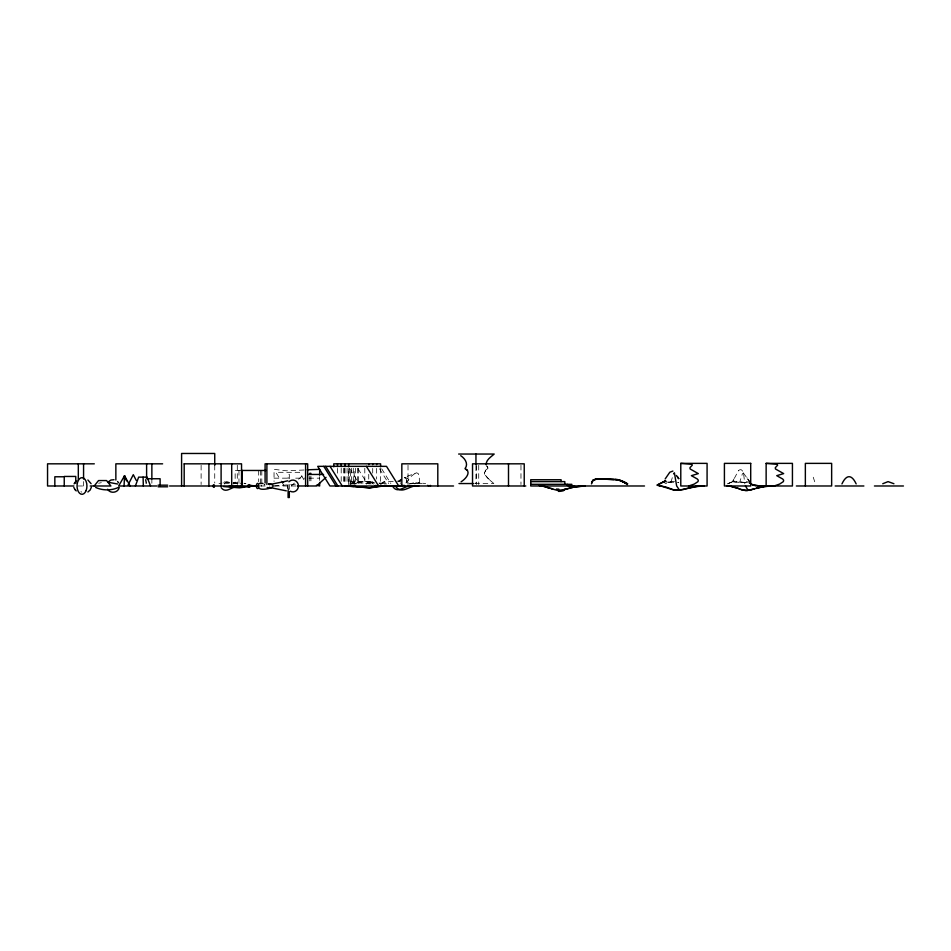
<?xml version="1.0" encoding="UTF-8"?>
<svg xmlns="http://www.w3.org/2000/svg" width="951" height="951" viewBox="0 0 951 951"><rect width="100%" height="100%" fill="white"/><g stroke="black" fill="none" stroke-linecap="round" stroke-linejoin="round"><path stroke-width="0.71" stroke-dasharray="4.75 3.57" d="M350.634 484.511L350.634 468.261M354.176 484.511L354.176 468.261M488.006 467.916L486.698 465.871C490.276 469.319 483.037 470.519 484.641 474.287M419.462 482.894L419.225 476.094L418.262 473.622L416.645 472.802L404.175 477.473L406.35 479.078L407.147 483.988M352.987 484L353.083 482.026L355.472 484M485.414 471.613L485.272 470.483L487.934 468.415M261.62 486.175L260.966 484.998M371.52 482.264L355.793 481.135L349.932 482.062L350.265 484M670.93 482.228L672.904 475.655M738.654 482.228L739.712 482.181L742.374 473.871L743.432 473.087M484.392 472.992L484.82 472.326M745.287 482.419L732.543 481.753L738.511 470.555M366.337 484.118L368.703 481.729L371.425 484.118M733.899 478.971L732.472 481.563M350.55 484.118L353.427 481.729L373.481 481.729M381.101 484.118L383.526 481.788L393.452 481.563M372.483 483.738L373.446 482.537M405.922 482.894L411.498 476.094L415.599 473.004M400.228 483.477L400.787 482.751M738.618 470.424C744.597 466.073 743.872 481.087 744.895 483.893M373.588 484.118L374.195 483.393M291.232 485.985L294.382 483.096M298.59 479.256L303.856 474.454M732.52 481.491L733.97 480.921M734.006 481.158L733.72 480.98M380.828 483.928L383.835 482.965L384.989 483.881M727.658 483.809L729.358 483.037M727.884 483.702L731.759 482.062M414.6 483.881L419.022 482.728L425.656 483.607M732.805 481.289L733.483 481.04M404.365 477.39L405.114 477.414M729.453 483.001L730.083 482.739M733.328 481.456L732.745 481.681M733.185 481.503L731.414 482.205M232.947 483.881L240.127 482.751M409.025 483.881L414.256 482.728L421.971 483.607M354.996 483.595L356.161 483.156M355.888 483.263L359.549 482.383L352.345 483.702M98.642 483.251L101.317 482.668M410.345 483.869L419.855 482.728M379.009 483.072L380.733 483.881M219.015 483.702L222.035 483.037M349.98 482.038L351.085 481.788L350.051 482.026L352.132 484M349.706 483.702L358.919 482.442L357.802 482.632M224.579 483.774L229.429 483.167M416.693 482.775L415.635 482.87M383.622 482.965L379.247 483.144M295.428 484.225L274.043 485.985M357.267 482.644L370.331 483.893M263.986 484.606L264.996 484.535M304.058 469.996L286.203 470.781L274.043 469.354L274.043 481.468M224.947 482.644L230.463 482.502M264.105 484.986L264.83 484.962M673.653 482.3L669.433 482.121M669.682 482.121L671.275 482.086M669.575 482.193L668.398 482.145M240.187 470.46L235.147 470.46L235.147 483.167M274.043 478.163L289.782 478.163M295.702 478.163L304.807 478.163M308.861 478.163L319.655 478.163M474.739 483.548L493.842 483.548L487.233 477.616L484.368 473.336M77.804 485.985L85.756 485.985M260.396 485.985L267.92 485.985M274.673 485.985L296.046 485.985M358.444 482.466L371.734 483.893M232.995 483.072L240.127 483.536M738.392 482.193L734.85 482.062M744.752 482.383L742.184 482.264M668.779 482.181L666.556 482.086M224.246 481.884L229.845 482.24M226.219 481.979L228.038 482.098M741.459 482.193L742.22 482.264M244.122 483.595L245.762 483.714M405.316 477.438L408.169 478.971L409.287 484.071M365.196 481.337L366.064 481.42M235.408 482.739L233.625 482.561L240.722 483.274M678.206 482.549L678.788 482.692L677.79 482.561M233.126 482.692L238.392 483.429M374.397 482.716L370.759 482.133L372.423 482.419L371.651 482.276M353.427 481.729L355.9 484.118M244.038 483.227L245.905 483.607M384.204 481.741L386.451 484.118M81.786 492.131L80.918 491.631M223.651 482.644L224.769 484M489.931 480.207L491.726 481.777M488.445 478.817L485.01 474.918M743.349 472.98L747.712 478.924L746.927 477.699M748.271 479.791L749.447 481.527M747.938 479.221L749.115 481.111L747.046 477.866M748.057 479.411L749.233 481.242M381.684 468.795L390.837 483.524M379.532 468.795L388.686 483.524M358.063 468.795L367.217 483.524M349.802 468.795L358.955 483.524M303.975 479.768L299.375 472.314L275.849 472.314L280.45 479.768M281.211 481.016L284.278 485.985M813.248 477.236L815.376 483.797M145.705 479.661L146.502 483.453M406.838 480.778L407.099 483.084M520.97 465.301L520.97 484.511M478.722 465.301L478.722 484.511M476.415 465.396L476.415 484.511M475.952 465.871L475.952 483.548M408.015 465.301L408.015 484.511M380.602 468.261L380.602 484.511M376.655 468.403L376.655 479.066M372.709 468.403L372.709 473.111M372.709 481.42L372.709 483.774M368.75 474.347L368.75 483.774M364.804 468.261L364.804 484.511M358.539 468.261L358.539 484.511M357.647 468.261L357.647 484.511M355.638 468.261L355.638 484.511M353.285 468.261L353.285 484.511M351.359 468.261L351.359 484.511M349.457 468.261L349.457 484.511M347.067 468.261L347.067 484.511M344.928 468.403L344.928 483.774M344.773 468.261L344.773 484.511M343.477 468.261L343.477 484.511M341.195 468.261L341.195 481.551M337.486 468.403L337.486 474.347M319.655 476.677L319.655 480.421M310.929 476.142L310.929 483.167M309.776 476.142L309.776 483.167M289.318 478.769L289.318 474.442L288.094 474.442L288.094 478.769M289.318 484.546L289.318 490.312M288.094 484.546L288.094 490.312M261.798 470.46L261.798 485.985M260.645 470.46L260.645 485.985M258.684 470.46L258.684 481.753M238.963 470.46L238.963 483.167M237.298 465.301L237.298 484.511M214.736 465.301L214.736 483.025M201.113 465.301L201.113 484.511M151.863 480.077L151.863 483.215M145.931 478.745L145.931 484.535M83.569 481.551L83.569 485.985M288.545 489.706A5.908 5.563 -90 0 1 287.689 483.809M746.262 481.717A8.238 1.985 -2.1 0 1 749.305 482.359M730.416 482.609A15.311 0.82 -22.3 0 1 730.879 482.442M734.279 481.884A5.623 0.749 3.4 0 1 733.625 481.753M736.716 481.468A7.679 0.808 0.1 0 1 736.157 481.444M740.247 481.991A4.315 1.522 3.5 0 1 741.507 482.038M745.418 482.383A7.858 0.975 0.4 0 1 747.201 482.514M666.615 483.393A14.146 4.731 -11.1 0 1 664.987 483.274M670.705 481.586A8.202 1.831 1.7 0 1 674.497 481.67M677.849 482.466A7.858 0.975 0.4 0 1 678.396 482.514M348.648 484.511L348.648 468.261L348.613 484.511"/><path stroke-width="1.43" d="M124.058 485.985L124.545 475.75L130.132 485.985M385.024 485.117L384.858 485.985L379.532 485.664M591.463 483.904L592.901 480.338L597.549 478.888L617.972 479.744L627.755 483.809M91.355 487.304L90.143 490.027L87.896 491.976M249.721 485.985L249.947 485.117M380.65 485.117L380.424 485.985L378.415 485.45M119.232 487.518C118.197 492.844 110.197 494.033 107.665 489.23M591.641 482.965L592.901 480.398L595.469 479.173M123.749 478.305L124.545 475.75L126.507 480.861M259.611 488.6C263.391 491.037 281.532 486.258 268.669 483.667M135.387 485.985L138.656 477.14L147.12 477.14L150.531 485.985M591.902 482.098L592.901 480.469M375.17 485.45L377.892 485.985M74.095 483.833L74.82 482.632M252.693 485.985L251.611 485.355M428.758 485.985L427.677 485.355M128.1 484.855L133.295 474.668L136.183 480.326M673.558 473.871L674.402 472.813L676.648 485.913L679.573 490.252L694.182 486.746L703.859 485.973M124.545 475.75L118.649 485.985L156.772 485.985M657.307 484.915L662.93 482.098M665.177 478.959L669.801 472.231L672.88 471.078M75.034 482.359L76.235 481.063M94.22 485.985L98.524 480.564L106.571 480.564L110.887 485.985L90.214 485.985M399.087 481.479L400.823 479.566M108.2 481.967L110.958 480.029L114.025 479.732M841.944 483.904C846.426 474.287 851.692 474.287 856.173 483.904M326.027 477.331L316.564 485.985L297.52 485.985M269.656 484.57L270.12 484.13M461.116 481.777C465.859 478.912 471.744 471.874 465.015 468.641C468.629 464.124 465.229 458.584 460.712 455.684M683.412 489.48L674.746 490.252L666.187 487.102L657.26 485.105L665.545 480.897L663.881 481.753M118.471 487.423C111.529 490.68 102.601 490.692 95.671 487.423M593.46 479.827L596.824 479.031M882.754 483.726L888.068 481.622L893.916 483.726M349.564 485.367L346.663 485.985L369.143 487.839L381.018 485.985M352.143 485.367L349.088 485.985M354.747 485.367L350.455 485.985M664.404 481.907L663.097 482.038M664.321 481.17L664.951 480.968M351.252 485.367L346.818 485.985M688.809 485.985L694.278 484.071L698.022 481.61L698.296 480.219L697.356 479.019L691.389 475.666L698.307 473.61L690.093 468.962L689.95 467.678L692.245 465.229L691.864 464.266L680.785 463.375L680.785 485.985L707.08 485.985L707.08 463.375L680.785 463.375M774.162 485.985L779.618 484.071L783.374 481.61L783.648 480.219L782.709 479.019L776.741 475.666L783.66 473.61L775.445 468.962L775.303 467.678L777.597 465.229L777.217 464.266L766.137 463.375L766.137 485.985L792.433 485.985L792.433 463.375L766.137 463.375M270.393 484.107L268.705 484.261M685.73 488.838L698.046 486.234M685.219 488.992L683.543 489.444M566.534 488.992L568.175 488.541M566.166 489.099L564.514 489.539M756.2 488.386L758.696 487.708M756.497 488.303L752.182 489.456L754.44 488.862M568.674 488.398L570.945 487.792M756.758 488.232L763.427 486.674M564.894 489.444L574.725 486.912L583.427 485.997M758.827 487.673L764.366 486.532M430.541 485.985L430.268 485.355M565.738 489.206L563.872 489.706M571.801 487.566L572.799 487.328M751.54 489.61L752.122 489.468L748.318 490.252L751.48 489.634M552.317 488.98L557.595 490.443L564.751 489.468M563.741 489.729L562.897 489.92M283.862 481.681L282.994 481.884L287.808 480.79M252.835 485.985L239.426 487.839L223.533 486.567M383.538 485.985L370.117 487.839L355.424 486.567M283.22 481.836L269.442 484.546M573.132 487.257L584.473 485.985M237.156 486.401C231.592 486.698 225.958 494.009 221.143 487.649M763.558 486.65L772.153 485.985M764.497 486.508L770.417 485.985M745.453 485.913L748.057 490.288M748.354 490.252C747.117 491.762 738.095 488.481 741.542 489.706M400.335 481.04L397.958 481.277M244.609 486.639L228.822 486.425M679.466 490.205L674.021 490.11L661.325 486.175M698.177 486.223L699.841 486.092M404.591 485.45L393.31 485.937M596.122 478.995L597.549 479.019M396.959 485.795L400.454 485.581M307.197 469.806L319.655 469.354L319.655 475.108M697.047 485.973L703.288 485.973L702.337 485.997M700.269 486.068L701.517 485.997M613.764 479.542L597.549 478.947M769.395 486.044L771.867 485.985M412.651 485.985C405.185 484.107 397.97 495.281 392.442 485.985M418.785 485.985C410.309 483.94 401.845 496.006 395.366 485.985M704.037 485.973L702.944 485.985M389.506 485.985L396.008 485.937M458.644 454.043L494.187 454.043C491.061 456.92 485.759 459.951 486.223 464.849M94.315 463.826L47.55 463.826L47.55 485.985L73.869 485.985M162.621 463.826L115.856 463.826L115.856 480.077M184.173 463.826L241.542 463.826L241.542 485.985M241.031 470.46L266.018 470.46M309.776 473.325L310.929 473.325M308.076 474.454L323.566 474.454M64.181 476.451L75.771 476.451L75.771 483.263M146.882 478.745L160.113 478.745L160.113 485.985M530.717 481.622L564.811 481.622L564.811 484.321M458.988 483.548L473.503 483.548M530.717 484.321L571.824 484.321L571.824 485.985L530.717 485.985L530.717 479.744L561.078 479.744L561.078 481.622M158.092 485.176L167.697 485.176M169.528 485.985L257.578 485.985M453.532 485.985L329.914 485.985L317.705 466.347L386.51 466.347L398.719 485.985M525.796 485.985L472.528 485.985L472.528 463.826L524.227 463.826L524.227 485.985M580.039 485.985L644.505 485.985M796.356 485.985L831.649 485.985L831.649 463.375L805.354 463.375L805.354 485.985M835.168 485.985L863.888 485.985M874.421 485.985L903.45 485.985M771.903 485.985L772.842 485.985M158.092 486.793L167.697 486.793M767.612 485.985L766.851 485.985M584.972 485.985L583.724 485.985M699.211 485.985L695.894 485.973M768.016 485.985L764.295 485.961M580.597 485.985L574.903 485.937M764.687 485.973L762.108 485.937M763.784 485.961L763.142 485.949M259.611 483.37L263.011 483.429M762.88 485.949L761.204 485.913M344.226 485.985L354.236 486.567M570.731 485.795L574.511 485.925M761.846 485.925L760.17 485.878M615.202 479.459L620.563 480.362L626.305 483.453M389.292 485.985L382.956 485.664M257.507 485.949L252.265 485.664M761.073 485.913L757.103 485.723M572.799 485.878L571.634 485.842M760.039 485.878L755.379 485.569M108.164 482.252L117.567 484.011M571.503 485.83L567.355 485.485M570.6 485.795L569.697 485.735A18.319 5.742 -2.4 0 1 569.245 485.652M598.31 478.971L617.294 479.494L626.816 483.346M267.172 487.578L270.548 487.899L269.656 487.387M755.439 485.581L754.202 485.39M269.442 487.423L286.322 490.847M542.652 486.175L539.265 485.545L541.618 486.02M729.417 486.068L730.641 486.246M542.094 486.092L543.294 486.258M660.838 486.104L660.244 486.009M730.309 486.199L738.63 488.481M729.583 486.092L727.67 485.783L728.478 485.925M542.89 486.199L551.842 488.766M730.772 486.27L739.331 488.802M543.425 486.282L544.792 486.508M660.125 485.997L657.379 485.272M544.864 486.508L545.529 486.639M545.66 486.662L546.326 486.805M546.468 486.829L547.728 487.15M316.493 485.212L319.655 485.985L319.655 482.454M619.291 480.041L618.625 479.875L619.933 480.243M749.828 483.049L750.636 483.417M626.305 483.12L621.799 480.956L626.305 483.132L625.247 482.704M625.247 482.68L626.305 483.156L621.799 480.968M752.871 485.034L750.351 483.251M553.161 489.337L550.677 488.243M739.438 488.838L740.223 489.183L739.034 488.659M622.988 481.61L627.327 484.558M87.896 479.993L91.094 483.69M465.61 469.235L467.464 470.376M76.235 490.906L75.141 489.753M117.567 481.515L118.518 482.728M73.821 487.459L75.034 489.61M676.423 475.464L678.681 478.555M677.445 476.831L678.039 477.628M678.776 478.686L678.134 477.771M366.385 466.347L378.593 485.985M330.045 466.347L342.253 485.985M325.682 466.347L337.89 485.985M323.792 466.347L336 485.985M143.09 477.14L143.328 485.985M508.5 463.826L508.5 485.985M475.952 454.043L475.952 464.849M437.805 485.985L437.805 463.826L401.833 463.826L401.833 485.985M380.602 466.786L380.602 463.826L333.765 463.826L333.765 466.786M376.655 463.826L376.655 464.659M372.709 463.826L372.709 464.659M368.75 463.826L368.75 464.659M348.648 463.826L348.648 466.786M344.928 463.826L344.928 466.596M341.207 463.826L341.207 466.596M337.486 463.826L337.486 466.596M307.684 485.985L307.684 463.826L265.091 463.826L265.091 483.025M305.592 463.826L305.592 485.985M289.318 491.75L289.318 497.528L288.094 497.528L288.094 490.312M266.898 463.826L266.898 484.511M242.101 470.46L242.101 485.985M231.699 463.826L231.699 485.985M221.107 463.826L221.107 485.985M214.736 465.301L214.736 453.472L181.593 453.472L181.593 485.985M208.911 463.826L208.911 485.985M184.185 463.826L184.185 485.985M151.863 463.826L151.863 479.066M146.609 463.826L146.609 477.675M83.569 463.826L83.569 479.066M78.315 463.826L78.315 480.445M64.24 485.985L64.24 476.772L54.837 476.772L54.837 485.985M288.926 481.8A5.908 5.563 -90 0 1 296.379 481.396A5.908 5.563 -90 0 1 297.52 489.218A5.908 5.563 -90 0 1 290.305 491.239M247.866 485.497A1.32 1.236 -90 0 1 249.768 484.939A1.32 1.236 -90 0 1 249.768 487.031A1.32 1.236 -90 0 1 247.866 486.472M749.4 483.179A11.911 2.734 -7.5 0 1 749.935 483.334M752.205 484.63A12.494 2.829 4 0 1 751.825 484.368M755.724 485.402A7.168 1.712 2.1 0 1 752.514 484.606M757.376 485.462A14.253 4.089 -1.6 0 1 755.795 485.331M747.985 490.193A6.098 2.187 -4.1 0 1 745.108 490.383M745.18 490.3A9.807 4.006 -4.7 0 1 741.851 489.551M754.167 485.402A6.146 1.629 -0.7 0 1 752.835 485.046M664.404 481.491A11.721 1.581 -11.5 0 1 663.727 481.765M665.724 481.051A7.56 0.987 -11.8 0 1 665.7 481.265M665.962 481.741A5.861 0.737 6 0 1 665.664 481.681M569.471 485.081A8.25 1.545 11 0 1 567.022 484.344M563.681 490.597A8.904 4.6 0.1 0 1 558.451 491.37M558.879 489.147A7.679 2.08 -2.7 0 1 556.43 489.004M546.991 487.387A10.758 2.413 12.1 0 1 549.5 488.267M750.708 463.375L724.412 463.375L724.412 485.985L750.708 485.985L750.708 463.375M727.622 485.771L726.802 485.581L727.67 485.783M258.672 487.494A2.627 1.272 -90 0 0 257.745 483.37A2.627 1.272 -90 0 0 256.485 487.09A2.627 1.272 -90 0 0 258.672 487.494M214.332 486.639A1.32 0.63 -90 0 0 213.785 484.665A1.32 0.63 -90 0 0 213.238 486.639A1.32 0.63 -90 0 0 214.332 486.639M86.089 490.657A8.345 4.957 -90 0 0 82.333 477.664A8.345 4.957 -90 0 0 77.53 489.622A8.345 4.957 -90 0 0 86.089 490.657"/></g></svg>
